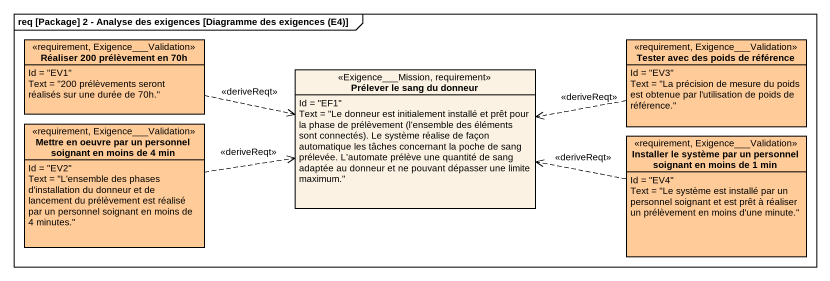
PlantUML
@startuml
mainframe req [Package] 2 - Analyse des exigences [Diagramme des exigences (E4)]
hide circle
hide empty members
class "Réaliser 200 prélèvement en 70h" as Réaliser_200_prélèvement_en <<requirement, Exigence___Validation>> #FFCC99 {
  Id = "EV1"
  Text = "200 prélèvements seront réalisés sur une durée de 70h."
}
class "Tester avec des poids de référence" as Tester_avec_des_poids_de <<requirement, Exigence___Validation>> #FFCC99 {
  Id = "EV3"
  Text = "La précision de mesure du poids est obtenue par l'utilisation de poids de référence."
}
class "Prélever le sang du donneur" as Prélever_le_sang_du_donneur <<Exigence___Mission, requirement>> {
  Id = "EF1"
  {field} Text = "Le donneur est initialement installé et prêt pour la phase de prélèvement (l’ensemble des éléments sont connectés). Le système réalise de façon automatique les tâches concernant la poche de sang prélevée. L’automate prélève une quantité de sang adaptée au donneur et ne pouvant dépasser une limite maximum."
}
class "Mettre en oeuvre par un personnel soignant en moins de 4 min" as Mettre_en_oeuvre_par_un <<requirement, Exigence___Validation>> #FFCC99 {
  Id = "EV2"
  Text = "L'ensemble des phases d'installation du donneur et de lancement du prélèvement est réalisé par un personnel soignant en moins de 4 minutes."
}
class "Installer le système par un personnel soignant en moins de 1 min" as Installer_le_système_par_un <<requirement, Exigence___Validation>> #FFCC99 {
  Id = "EV4"
  Text = "Le système est installé par un personnel soignant et est prêt à réaliser un prélèvement en moins d'une minute."
}
Réaliser_200_prélèvement_en .right.> Prélever_le_sang_du_donneur : <<deriveReqt>>
Tester_avec_des_poids_de .left.> Prélever_le_sang_du_donneur : <<deriveReqt>>
Mettre_en_oeuvre_par_un .right.> Prélever_le_sang_du_donneur : <<deriveReqt>>
Installer_le_système_par_un .left.> Prélever_le_sang_du_donneur : <<deriveReqt>>
@enduml
